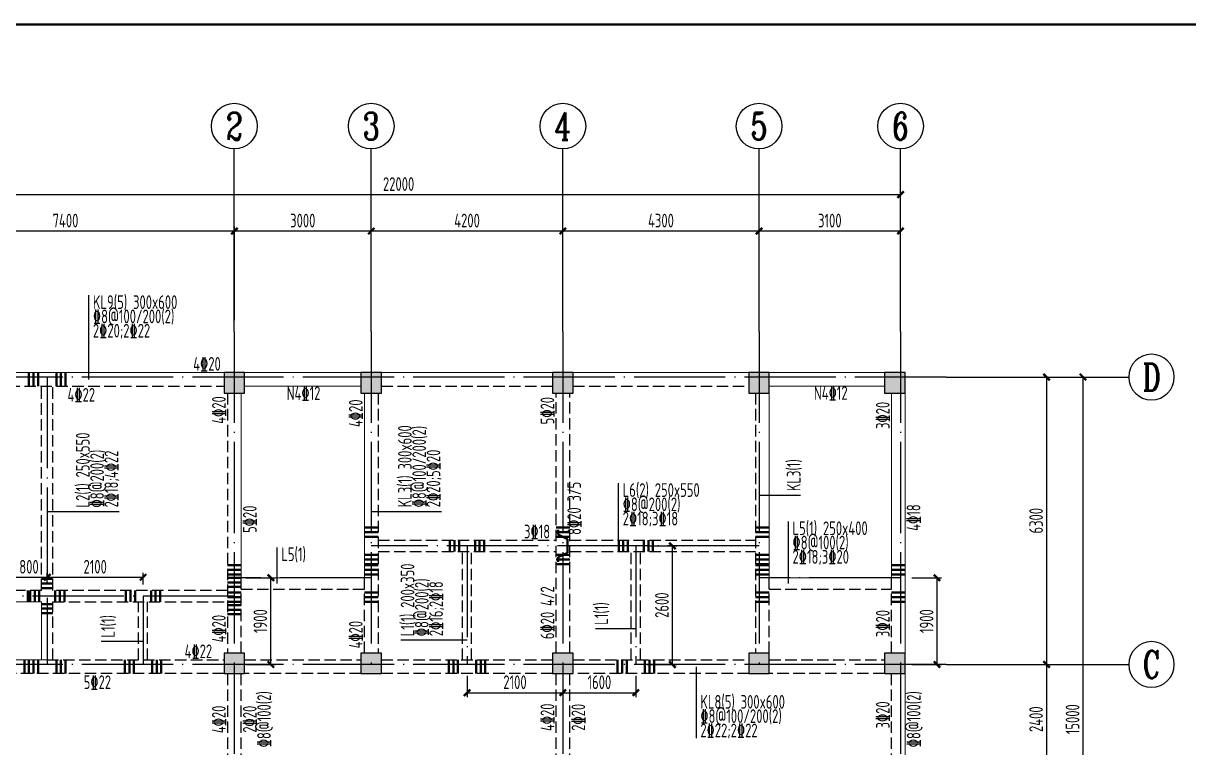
# Model space of a CAD drawing. Extents: x 9731685 to 18866768, y -962146 to 194094.
# Drawn here: x 9797674 to 9823214, y -283559 to -267681 of the extents above; entities that cross this region are included whole.
import ezdxf
from ezdxf.enums import TextEntityAlignment as Align

# ---------------------------------------------------------------- set-up
doc = ezdxf.new("R2010")
doc.units = 0
doc.header["$LTSCALE"] = 1000
for name, pattern in [('3', [500, 300, -200]), ('DASH', [0.35, 0.25, -0.1]), ('DOTE', [2.42, 2, -0.2, 0.02, -0.2])]:
    doc.linetypes.add(name, pattern=pattern)
doc.layers.get('0').update_dxf_attribs({"linetype": 'CONTINUOUS'})
doc.layers.get('Defpoints').update_dxf_attribs({"linetype": 'CONTINUOUS'})
for name, color, linetype in [('AXIS', 1, 'DOTE'), ('AXIS_DIM', 3, 'CONTINUOUS'), ('AXIS_NUM', 7, 'CONTINUOUS'), ('BORDER', 7, 'CONTINUOUS'), ('COLU', 7, 'CONTINUOUS'), ('DIM', 3, 'CONTINUOUS'), ('柱涂实', 54, 'CONTINUOUS'), ('梁虚线', 134, '3')]:
    doc.layers.add(name, color=color, linetype=linetype)
for name, color, linetype, lineweight in [('梁', 4, 'CONTINUOUS', 18), ('梁原位标注', 7, 'CONTINUOUS', 25), ('梁原位标注竖向', 7, 'CONTINUOUS', 25), ('梁集中标注', 2, 'CONTINUOUS', 25), ('梁集中标注竖向', 2, 'CONTINUOUS', 25), ('次梁吊筋', 1, 'CONTINUOUS', 40), ('次梁箍筋', 1, 'CONTINUOUS', 40)]:
    doc.layers.add(name, color=color, linetype=linetype, lineweight=lineweight)
doc.styles.add('TSSD_Axis', font='Complex.shx', dxfattribs={"width": 0.7, "bigfont": 'hztxt.shx'})
doc.styles.add('TSSD_Dimension', font='Tssdeng.shx', dxfattribs={"width": 0.7, "bigfont": 'hztxt.shx'})
doc.styles.add('TSSD_Rein', font='Tssdeng.shx', dxfattribs={"width": 0.7, "bigfont": 'hztxt.shx'})
doc.dimstyles.new('TSSD_100_100$0', dxfattribs={"dimtxt": 300, "dimasz": 100, "dimexe": 100, "dimexo": 250, "dimgap": 80, "dimtad": 1, "dimdec": 0, "dimzin": 0, "dimdsep": 46, "dimtxsty": 'TSSD_Dimension', "dimblk1": 'ARCHTICK', "dimblk2": 'ARCHTICK', "dimsah": 1, "dimcen": 0, "dimclrd": 3, "dimclre": 256, "dimclrt": 7, "dimadec": 1, "dimazin": 0, "dimtfac": 1, "dimtdec": 0, "dimtix": 1, "dimtmove": 2, "dimatfit": 3, "dimldrblk": 'ARCHTICK', "dimfxl": 1, "dimtolj": 1, "dimtzin": 0, "dimarcsym": 0})

# ---------------------------------------------------------------- blocks, each defined once
blk = doc.blocks.new('ts_axno')
at = {"color": 0, "linetype": 'ByBlock', "lineweight": -2}
blk.add_circle((0, 0), 0.5, dxfattribs=at)
at = {"color": 0, "linetype": 'ByBlock', "lineweight": -2, "style": 'TSSD_Axis', "width": 0.7}
blk.add_attdef('A', text='', height=0.6, dxfattribs=at).set_placement((0, 0), align=Align.MIDDLE_CENTER)
blk = doc.blocks.new('_ArchTick')
at = {"color": 0, "linetype": 'ByBlock', "const_width": 0.5}
blk.add_lwpolyline([(-0.71, -0.71), (0.71, 0.71)], dxfattribs=at)
blk = doc.blocks.new('*D80')
at = {"layer": 'AXIS_DIM', "lineweight": -2}
for p, q in [((9813799, -274185), (9813799, -272135)), ((9816899, -274185), (9816899, -272135))]:
    blk.add_line(p, q, dxfattribs=at)
at = {"layer": 'AXIS_DIM', "color": 3, "lineweight": -2}
blk.add_line((9816899, -272235), (9813799, -272235), dxfattribs=at)
at = {"layer": 'Defpoints', "color": 0}
for p in [(9813799, -272235), (9813799, -274435), (9816899, -274435)]:
    blk.add_point(p, dxfattribs=at)
at = {"layer": 'AXIS_DIM', "color": 3, "lineweight": -2, "xscale": 100, "yscale": 100, "zscale": 100, "rotation": 180}
blk.add_blockref('_ArchTick', (9813799, -272235), dxfattribs=at)
at = {"layer": 'AXIS_DIM', "color": 3, "lineweight": -2, "xscale": 100, "yscale": 100, "zscale": 100}
blk.add_blockref('_ArchTick', (9816899, -272235), dxfattribs=at)
at = {"layer": 'AXIS_DIM', "color": 7, "insert": (9815349, -272005), "char_height": 300, "attachment_point": 5, "style": 'TSSD_Dimension'}
blk.add_mtext('\\A1;3100', dxfattribs=at)
blk = doc.blocks.new('*D81')
at = {"layer": 'AXIS_DIM', "lineweight": -2}
for p, q in [((9809499, -274185), (9809499, -272135)), ((9813799, -274185), (9813799, -272135))]:
    blk.add_line(p, q, dxfattribs=at)
at = {"layer": 'AXIS_DIM', "color": 3, "lineweight": -2}
blk.add_line((9813799, -272235), (9809499, -272235), dxfattribs=at)
at = {"layer": 'Defpoints', "color": 0}
for p in [(9809499, -272235), (9809499, -274435), (9813799, -274435)]:
    blk.add_point(p, dxfattribs=at)
at = {"layer": 'AXIS_DIM', "color": 3, "lineweight": -2, "xscale": 100, "yscale": 100, "zscale": 100, "rotation": 180}
blk.add_blockref('_ArchTick', (9809499, -272235), dxfattribs=at)
at = {"layer": 'AXIS_DIM', "color": 3, "lineweight": -2, "xscale": 100, "yscale": 100, "zscale": 100}
blk.add_blockref('_ArchTick', (9813799, -272235), dxfattribs=at)
at = {"layer": 'AXIS_DIM', "color": 7, "insert": (9811649, -272005), "char_height": 300, "attachment_point": 5, "style": 'TSSD_Dimension'}
blk.add_mtext('\\A1;4300', dxfattribs=at)
blk = doc.blocks.new('*D82')
at = {"layer": 'AXIS_DIM', "lineweight": -2}
for p, q in [((9805299, -274185), (9805299, -272135)), ((9809499, -274185), (9809499, -272135))]:
    blk.add_line(p, q, dxfattribs=at)
at = {"layer": 'AXIS_DIM', "color": 3, "lineweight": -2}
blk.add_line((9809499, -272235), (9805299, -272235), dxfattribs=at)
at = {"layer": 'Defpoints', "color": 0}
for p in [(9805299, -272235), (9805299, -274435), (9809499, -274435)]:
    blk.add_point(p, dxfattribs=at)
at = {"layer": 'AXIS_DIM', "color": 3, "lineweight": -2, "xscale": 100, "yscale": 100, "zscale": 100, "rotation": 180}
blk.add_blockref('_ArchTick', (9805299, -272235), dxfattribs=at)
at = {"layer": 'AXIS_DIM', "color": 3, "lineweight": -2, "xscale": 100, "yscale": 100, "zscale": 100}
blk.add_blockref('_ArchTick', (9809499, -272235), dxfattribs=at)
at = {"layer": 'AXIS_DIM', "color": 7, "insert": (9807399, -272005), "char_height": 300, "attachment_point": 5, "style": 'TSSD_Dimension'}
blk.add_mtext('\\A1;4200', dxfattribs=at)
blk = doc.blocks.new('*D83')
at = {"layer": 'AXIS_DIM', "lineweight": -2}
for p, q in [((9802299, -274185), (9802299, -272135)), ((9805299, -274185), (9805299, -272135))]:
    blk.add_line(p, q, dxfattribs=at)
at = {"layer": 'AXIS_DIM', "color": 3, "lineweight": -2}
blk.add_line((9805299, -272235), (9802299, -272235), dxfattribs=at)
at = {"layer": 'Defpoints', "color": 0}
for p in [(9802299, -272235), (9802299, -274435), (9805299, -274435)]:
    blk.add_point(p, dxfattribs=at)
at = {"layer": 'AXIS_DIM', "color": 3, "lineweight": -2, "xscale": 100, "yscale": 100, "zscale": 100, "rotation": 180}
blk.add_blockref('_ArchTick', (9802299, -272235), dxfattribs=at)
at = {"layer": 'AXIS_DIM', "color": 3, "lineweight": -2, "xscale": 100, "yscale": 100, "zscale": 100}
blk.add_blockref('_ArchTick', (9805299, -272235), dxfattribs=at)
at = {"layer": 'AXIS_DIM', "color": 7, "insert": (9803799, -272005), "char_height": 300, "attachment_point": 5, "style": 'TSSD_Dimension'}
blk.add_mtext('\\A1;3000', dxfattribs=at)
blk = doc.blocks.new('*D84')
at = {"layer": 'AXIS_DIM', "lineweight": -2}
for p, q in [((9794899, -274185), (9794899, -272135)), ((9802299, -274185), (9802299, -272135))]:
    blk.add_line(p, q, dxfattribs=at)
at = {"layer": 'AXIS_DIM', "color": 3, "lineweight": -2}
blk.add_line((9802299, -272235), (9794899, -272235), dxfattribs=at)
at = {"layer": 'Defpoints', "color": 0}
for p in [(9794899, -272235), (9794899, -274435), (9802299, -274435)]:
    blk.add_point(p, dxfattribs=at)
at = {"layer": 'AXIS_DIM', "color": 3, "lineweight": -2, "xscale": 100, "yscale": 100, "zscale": 100, "rotation": 180}
blk.add_blockref('_ArchTick', (9794899, -272235), dxfattribs=at)
at = {"layer": 'AXIS_DIM', "color": 3, "lineweight": -2, "xscale": 100, "yscale": 100, "zscale": 100}
blk.add_blockref('_ArchTick', (9802299, -272235), dxfattribs=at)
at = {"layer": 'AXIS_DIM', "color": 7, "insert": (9798599, -272005), "char_height": 300, "attachment_point": 5, "style": 'TSSD_Dimension'}
blk.add_mtext('\\A1;7400', dxfattribs=at)
blk = doc.blocks.new('*D85')
at = {"layer": 'AXIS_DIM', "lineweight": -2}
for p, q in [((9794899, -274185), (9794899, -271335)), ((9816899, -274185), (9816899, -271335))]:
    blk.add_line(p, q, dxfattribs=at)
at = {"layer": 'AXIS_DIM', "color": 3, "lineweight": -2}
blk.add_line((9794899, -271435), (9816899, -271435), dxfattribs=at)
at = {"layer": 'Defpoints', "color": 0}
for p in [(9816899, -271435), (9794899, -274435), (9816899, -274435)]:
    blk.add_point(p, dxfattribs=at)
at = {"layer": 'AXIS_DIM', "color": 3, "lineweight": -2, "xscale": 100, "yscale": 100, "zscale": 100, "rotation": 180}
blk.add_blockref('_ArchTick', (9794899, -271435), dxfattribs=at)
at = {"layer": 'AXIS_DIM', "color": 3, "lineweight": -2, "xscale": 100, "yscale": 100, "zscale": 100}
blk.add_blockref('_ArchTick', (9816899, -271435), dxfattribs=at)
at = {"layer": 'AXIS_DIM', "color": 7, "insert": (9805899, -271205), "char_height": 300, "attachment_point": 5, "style": 'TSSD_Dimension'}
blk.add_mtext('\\A1;22000', dxfattribs=at)
blk = doc.blocks.new('*D94')
at = {"layer": 'AXIS_DIM', "lineweight": -2}
for p, q in [((9818149, -275435), (9820199, -275435)), ((9818149, -281735), (9820199, -281735))]:
    blk.add_line(p, q, dxfattribs=at)
at = {"layer": 'AXIS_DIM', "color": 3, "lineweight": -2}
blk.add_line((9820099, -275435), (9820099, -281735), dxfattribs=at)
at = {"layer": 'Defpoints', "color": 0}
for p in [(9817899, -275435), (9817899, -281735), (9820099, -281735)]:
    blk.add_point(p, dxfattribs=at)
at = {"layer": 'AXIS_DIM', "color": 3, "lineweight": -2, "xscale": 100, "yscale": 100, "zscale": 100}
for p, rotation in [((9820099, -275435), 90), ((9820099, -281735), 270)]:
    blk.add_blockref('_ArchTick', p, dxfattribs=dict(at, rotation=rotation))
at = {"layer": 'AXIS_DIM', "color": 7, "insert": (9819869, -278585), "char_height": 300, "attachment_point": 5, "rotation": 90, "style": 'TSSD_Dimension'}
blk.add_mtext('\\A1;6300', dxfattribs=at)
blk = doc.blocks.new('*D95')
at = {"layer": 'AXIS_DIM', "lineweight": -2}
for p, q in [((9818149, -281735), (9820199, -281735)), ((9818149, -284135), (9820199, -284135))]:
    blk.add_line(p, q, dxfattribs=at)
at = {"layer": 'AXIS_DIM', "color": 3, "lineweight": -2}
blk.add_line((9820099, -281735), (9820099, -284135), dxfattribs=at)
at = {"layer": 'Defpoints', "color": 0}
for p in [(9817899, -281735), (9817899, -284135), (9820099, -284135)]:
    blk.add_point(p, dxfattribs=at)
at = {"layer": 'AXIS_DIM', "color": 3, "lineweight": -2, "xscale": 100, "yscale": 100, "zscale": 100}
for p, rotation in [((9820099, -281735), 90), ((9820099, -284135), 270)]:
    blk.add_blockref('_ArchTick', p, dxfattribs=dict(at, rotation=rotation))
at = {"layer": 'AXIS_DIM', "color": 7, "insert": (9819869, -282935), "char_height": 300, "attachment_point": 5, "rotation": 90, "style": 'TSSD_Dimension'}
blk.add_mtext('\\A1;2400', dxfattribs=at)
blk = doc.blocks.new('*D97')
at = {"layer": 'AXIS_DIM', "lineweight": -2}
for p, q in [((9818149, -275435), (9820999, -275435)), ((9818149, -290435), (9820999, -290435))]:
    blk.add_line(p, q, dxfattribs=at)
at = {"layer": 'AXIS_DIM', "color": 3, "lineweight": -2}
blk.add_line((9820899, -290435), (9820899, -275435), dxfattribs=at)
at = {"layer": 'Defpoints', "color": 0}
for p in [(9817899, -275435), (9820899, -275435), (9817899, -290435)]:
    blk.add_point(p, dxfattribs=at)
at = {"layer": 'AXIS_DIM', "color": 3, "lineweight": -2, "xscale": 100, "yscale": 100, "zscale": 100}
for p, rotation in [((9820899, -275435), 90), ((9820899, -290435), 270)]:
    blk.add_blockref('_ArchTick', p, dxfattribs=dict(at, rotation=rotation))
at = {"layer": 'AXIS_DIM', "color": 7, "insert": (9820669, -282935), "char_height": 300, "attachment_point": 5, "rotation": 90, "style": 'TSSD_Dimension'}
blk.add_mtext('\\A1;15000', dxfattribs=at)
blk = doc.blocks.new('*D159')
at = {"layer": 'Defpoints', "color": 0}
for p in [(9816899, -279835), (9817699, -279835), (9816899, -281735)]:
    blk.add_point(p, dxfattribs=at)
at = {"layer": 'DIM', "lineweight": -2}
for p, q in [((9817149, -279835), (9817799, -279835)), ((9817149, -281735), (9817799, -281735))]:
    blk.add_line(p, q, dxfattribs=at)
at = {"layer": 'DIM', "color": 3, "lineweight": -2}
blk.add_line((9817699, -281735), (9817699, -279835), dxfattribs=at)
at = {"layer": 'DIM', "color": 3, "lineweight": -2, "xscale": 100, "yscale": 100, "zscale": 100}
for p, rotation in [((9817699, -279835), 90), ((9817699, -281735), 270)]:
    blk.add_blockref('_ArchTick', p, dxfattribs=dict(at, rotation=rotation))
at = {"layer": 'DIM', "color": 7, "insert": (9817469, -280785), "char_height": 300, "attachment_point": 5, "rotation": 90, "style": 'TSSD_Dimension'}
blk.add_mtext('\\A1;1900', dxfattribs=at)
blk = doc.blocks.new('*D160')
at = {"layer": 'Defpoints', "color": 0}
for p in [(9811099, -279135), (9811899, -279135), (9811099, -281735)]:
    blk.add_point(p, dxfattribs=at)
at = {"layer": 'DIM', "lineweight": -2}
for p, q in [((9811349, -279135), (9811999, -279135)), ((9811349, -281735), (9811999, -281735))]:
    blk.add_line(p, q, dxfattribs=at)
at = {"layer": 'DIM', "color": 3, "lineweight": -2}
blk.add_line((9811899, -281735), (9811899, -279135), dxfattribs=at)
at = {"layer": 'DIM', "color": 3, "lineweight": -2, "xscale": 100, "yscale": 100, "zscale": 100}
for p, rotation in [((9811899, -279135), 90), ((9811899, -281735), 270)]:
    blk.add_blockref('_ArchTick', p, dxfattribs=dict(at, rotation=rotation))
at = {"layer": 'DIM', "color": 7, "insert": (9811669, -280435), "char_height": 300, "attachment_point": 5, "rotation": 90, "style": 'TSSD_Dimension'}
blk.add_mtext('\\A1;2600', dxfattribs=at)
blk = doc.blocks.new('*D161')
at = {"layer": 'Defpoints', "color": 0}
for p in [(9802299, -279835), (9803099, -279835), (9802299, -281735)]:
    blk.add_point(p, dxfattribs=at)
at = {"layer": 'DIM', "lineweight": -2}
for p, q in [((9802549, -279835), (9803199, -279835)), ((9802549, -281735), (9803199, -281735))]:
    blk.add_line(p, q, dxfattribs=at)
at = {"layer": 'DIM', "color": 3, "lineweight": -2}
blk.add_line((9803099, -281735), (9803099, -279835), dxfattribs=at)
at = {"layer": 'DIM', "color": 3, "lineweight": -2, "xscale": 100, "yscale": 100, "zscale": 100}
for p, rotation in [((9803099, -279835), 90), ((9803099, -281735), 270)]:
    blk.add_blockref('_ArchTick', p, dxfattribs=dict(at, rotation=rotation))
at = {"layer": 'DIM', "color": 7, "insert": (9802869, -280785), "char_height": 300, "attachment_point": 5, "rotation": 90, "style": 'TSSD_Dimension'}
blk.add_mtext('\\A1;1900', dxfattribs=at)
blk = doc.blocks.new('*D162')
at = {"layer": 'Defpoints', "color": 0}
for p in [(9798199, -279823), (9797399, -280235), (9798199, -280235)]:
    blk.add_point(p, dxfattribs=at)
at = {"layer": 'DIM', "lineweight": -2}
for p, q in [((9797399, -279985), (9797399, -279723)), ((9798199, -279985), (9798199, -279723))]:
    blk.add_line(p, q, dxfattribs=at)
at = {"layer": 'DIM', "color": 3, "lineweight": -2}
blk.add_line((9797399, -279823), (9798199, -279823), dxfattribs=at)
at = {"layer": 'DIM', "color": 3, "lineweight": -2, "xscale": 100, "yscale": 100, "zscale": 100, "rotation": 180}
blk.add_blockref('_ArchTick', (9797399, -279823), dxfattribs=at)
at = {"layer": 'DIM', "color": 3, "lineweight": -2, "xscale": 100, "yscale": 100, "zscale": 100}
blk.add_blockref('_ArchTick', (9798199, -279823), dxfattribs=at)
at = {"layer": 'DIM', "color": 7, "insert": (9797799, -279593), "char_height": 300, "attachment_point": 5, "style": 'TSSD_Dimension'}
blk.add_mtext('\\A1;800', dxfattribs=at)
blk = doc.blocks.new('*D163')
at = {"layer": 'Defpoints', "color": 0}
for p in [(9800299, -279823), (9798199, -280235), (9800299, -280235)]:
    blk.add_point(p, dxfattribs=at)
at = {"layer": 'DIM', "lineweight": -2}
for p, q in [((9798199, -279985), (9798199, -279723)), ((9800299, -279985), (9800299, -279723))]:
    blk.add_line(p, q, dxfattribs=at)
at = {"layer": 'DIM', "color": 3, "lineweight": -2}
blk.add_line((9798199, -279823), (9800299, -279823), dxfattribs=at)
at = {"layer": 'DIM', "color": 3, "lineweight": -2, "xscale": 100, "yscale": 100, "zscale": 100, "rotation": 180}
blk.add_blockref('_ArchTick', (9798199, -279823), dxfattribs=at)
at = {"layer": 'DIM', "color": 3, "lineweight": -2, "xscale": 100, "yscale": 100, "zscale": 100}
blk.add_blockref('_ArchTick', (9800299, -279823), dxfattribs=at)
at = {"layer": 'DIM', "color": 7, "insert": (9799249, -279593), "char_height": 300, "attachment_point": 5, "style": 'TSSD_Dimension'}
blk.add_mtext('\\A1;2100', dxfattribs=at)
blk = doc.blocks.new('*D171')
at = {"layer": 'Defpoints', "color": 0}
for p in [(9807399, -281735), (9809499, -281735), (9809499, -282354)]:
    blk.add_point(p, dxfattribs=at)
at = {"layer": 'DIM', "lineweight": -2}
for p, q in [((9807399, -281985), (9807399, -282454)), ((9809499, -281985), (9809499, -282454))]:
    blk.add_line(p, q, dxfattribs=at)
at = {"layer": 'DIM', "color": 3, "lineweight": -2}
blk.add_line((9807399, -282354), (9809499, -282354), dxfattribs=at)
at = {"layer": 'DIM', "color": 3, "lineweight": -2, "xscale": 100, "yscale": 100, "zscale": 100, "rotation": 180}
blk.add_blockref('_ArchTick', (9807399, -282354), dxfattribs=at)
at = {"layer": 'DIM', "color": 3, "lineweight": -2, "xscale": 100, "yscale": 100, "zscale": 100}
blk.add_blockref('_ArchTick', (9809499, -282354), dxfattribs=at)
at = {"layer": 'DIM', "color": 7, "insert": (9808449, -282124), "char_height": 300, "attachment_point": 5, "style": 'TSSD_Dimension'}
blk.add_mtext('\\A1;2100', dxfattribs=at)
blk = doc.blocks.new('*D172')
at = {"layer": 'Defpoints', "color": 0}
for p in [(9809499, -281735), (9811099, -281735), (9811099, -282354)]:
    blk.add_point(p, dxfattribs=at)
at = {"layer": 'DIM', "lineweight": -2}
for p, q in [((9809499, -281985), (9809499, -282454)), ((9811099, -281985), (9811099, -282454))]:
    blk.add_line(p, q, dxfattribs=at)
at = {"layer": 'DIM', "color": 3, "lineweight": -2}
blk.add_line((9809499, -282354), (9811099, -282354), dxfattribs=at)
at = {"layer": 'DIM', "color": 3, "lineweight": -2, "xscale": 100, "yscale": 100, "zscale": 100, "rotation": 180}
blk.add_blockref('_ArchTick', (9809499, -282354), dxfattribs=at)
at = {"layer": 'DIM', "color": 3, "lineweight": -2, "xscale": 100, "yscale": 100, "zscale": 100}
blk.add_blockref('_ArchTick', (9811099, -282354), dxfattribs=at)
at = {"layer": 'DIM', "color": 7, "insert": (9810299, -282124), "char_height": 300, "attachment_point": 5, "style": 'TSSD_Dimension'}
blk.add_mtext('\\A1;1600', dxfattribs=at)

msp = doc.modelspace()

# ---------------------------------------------------------------- hatches: boundary and pattern name
at = {"layer": '柱涂实'}
for points in [[(9802523.5, -275785.1), (9802523.5, -275335.1), (9802073.5, -275335.1), (9802073.5, -275785.1)], [(9805523.5, -275785.1), (9805523.5, -275335.1), (9805073.5, -275335.1), (9805073.5, -275785.1)], [(9809723.5, -275785.1), (9809723.5, -275335.1), (9809273.5, -275335.1), (9809273.5, -275785.1)], [(9814023.5, -275785.1), (9814023.5, -275335.1), (9813573.5, -275335.1), (9813573.5, -275785.1)], [(9816998.5, -275785.1), (9816998.5, -275335.1), (9816548.5, -275335.1), (9816548.5, -275785.1)], [(9802523.5, -281935.1), (9802523.5, -281485.1), (9802073.5, -281485.1), (9802073.5, -281935.1)], [(9805523.5, -281935.1), (9805523.5, -281485.1), (9805073.5, -281485.1), (9805073.5, -281935.1)], [(9809723.5, -281935.1), (9809723.5, -281485.1), (9809273.5, -281485.1), (9809273.5, -281935.1)], [(9814023.5, -281935.1), (9814023.5, -281485.1), (9813573.5, -281485.1), (9813573.5, -281935.1)], [(9816998.5, -281935.1), (9816998.5, -281485.1), (9816548.5, -281485.1), (9816548.5, -281935.1)]]:
    msp.add_hatch(color=256, dxfattribs=at).paths.add_polyline_path(points)

# ---------------------------------------------------------------- linework, layer by layer
at = {"layer": 'AXIS'}
for p, q in [((9802298.5, -274435.1, 0), (9802298.5, -291435.1, 0)), ((9805298.5, -274435.1, 0), (9805298.5, -281735.1, 0)), ((9809498.5, -274435.1, 0), (9809498.5, -291435.1, 0)), ((9813798.5, -274435.1, 0), (9813798.5, -281735.1, 0)), ((9816898.5, -274435.1, 0), (9816898.5, -291435.1, 0)), ((9817898.5, -275435.1, 0), (9793898.5, -275435.1, 0)), ((9798198.5, -275435.1, 0), (9798198.5, -281735.1, 0)), ((9813798.5, -279135.1, 0), (9805298.5, -279135.1, 0)), ((9807398.5, -279135.1, 0), (9807398.5, -281735.1, 0)), ((9811098.5, -279135.1, 0), (9811098.5, -281735.1, 0)), ((9805298.5, -279835.1, 0), (9802298.5, -279835.1, 0)), ((9816898.5, -279835.1, 0), (9813798.5, -279835.1, 0)), ((9802298.5, -280235.1, 0), (9794898.5, -280235.1, 0)), ((9800298.5, -280235.1, 0), (9800298.5, -281735.1, 0)), ((9817898.5, -281735.1, 0), (9793898.5, -281735.1, 0))]:
    msp.add_line(p, q, dxfattribs=at)
at = {"layer": 'AXIS_NUM'}
for p, q in [((9802298.5, -274435.1, 0), (9802298.5, -270435.1, 0)), ((9805298.5, -274435.1, 0), (9805298.5, -270435.1, 0)), ((9809498.5, -274435.1, 0), (9809498.5, -270435.1, 0)), ((9813798.5, -274435.1, 0), (9813798.5, -270435.1, 0)), ((9816898.5, -274435.1, 0), (9816898.5, -270435.1, 0)), ((9817898.5, -275435.1, 0), (9821898.5, -275435.1, 0)), ((9817898.5, -281735.1, 0), (9821898.5, -281735.1, 0))]:
    msp.add_line(p, q, dxfattribs=at)
at = {"layer": 'BORDER', "const_width": 50}
msp.add_lwpolyline([(9779556.8, -307706.3), (9779556.8, -267706.3), (9835456.8, -267706.3), (9835456.8, -307706.3)], close=True, dxfattribs=at)
at = {"layer": 'COLU', "ltscale": 1}
for points in [[(9802523.5, -275785.1), (9802523.5, -275335.1), (9802073.5, -275335.1), (9802073.5, -275785.1)], [(9805523.5, -275785.1), (9805523.5, -275335.1), (9805073.5, -275335.1), (9805073.5, -275785.1)], [(9809723.5, -275785.1), (9809723.5, -275335.1), (9809273.5, -275335.1), (9809273.5, -275785.1)], [(9814023.5, -275785.1), (9814023.5, -275335.1), (9813573.5, -275335.1), (9813573.5, -275785.1)], [(9816998.5, -275785.1), (9816998.5, -275335.1), (9816548.5, -275335.1), (9816548.5, -275785.1)], [(9802523.5, -281935.1), (9802523.5, -281485.1), (9802073.5, -281485.1), (9802073.5, -281935.1)], [(9805523.5, -281935.1), (9805523.5, -281485.1), (9805073.5, -281485.1), (9805073.5, -281935.1)], [(9809723.5, -281935.1), (9809723.5, -281485.1), (9809273.5, -281485.1), (9809273.5, -281935.1)], [(9814023.5, -281935.1), (9814023.5, -281485.1), (9813573.5, -281485.1), (9813573.5, -281935.1)], [(9816998.5, -281935.1), (9816998.5, -281485.1), (9816548.5, -281485.1), (9816548.5, -281935.1)]]:
    msp.add_lwpolyline(points, close=True, dxfattribs=at)
at = {"layer": '柱涂实', "linetype": 'Continuous'}
for points in [[(9802523.5, -275785.1), (9802523.5, -275335.1), (9802073.5, -275335.1), (9802073.5, -275785.1)], [(9805523.5, -275785.1), (9805523.5, -275335.1), (9805073.5, -275335.1), (9805073.5, -275785.1)], [(9809723.5, -275785.1), (9809723.5, -275335.1), (9809273.5, -275335.1), (9809273.5, -275785.1)], [(9814023.5, -275785.1), (9814023.5, -275335.1), (9813573.5, -275335.1), (9813573.5, -275785.1)], [(9816998.5, -275785.1), (9816998.5, -275335.1), (9816548.5, -275335.1), (9816548.5, -275785.1)], [(9802523.5, -281935.1), (9802523.5, -281485.1), (9802073.5, -281485.1), (9802073.5, -281935.1)], [(9805523.5, -281935.1), (9805523.5, -281485.1), (9805073.5, -281485.1), (9805073.5, -281935.1)], [(9809723.5, -281935.1), (9809723.5, -281485.1), (9809273.5, -281485.1), (9809273.5, -281935.1)], [(9814023.5, -281935.1), (9814023.5, -281485.1), (9813573.5, -281485.1), (9813573.5, -281935.1)], [(9816998.5, -281935.1), (9816998.5, -281485.1), (9816548.5, -281485.1), (9816548.5, -281935.1)]]:
    msp.add_lwpolyline(points, close=True, dxfattribs=at)
at = {"layer": '梁', "ltscale": 1}
for p, q in [((9795248.5, -275335.1), (9802073.5, -275335.1)), ((9802523.5, -275335.1), (9805073.5, -275335.1)), ((9805523.5, -275335.1), (9809273.5, -275335.1)), ((9809723.5, -275335.1), (9813573.5, -275335.1)), ((9814023.5, -275335.1), (9816548.5, -275335.1)), ((9802448.5, -279835.1), (9802448.5, -275785.1)), ((9802523.5, -275635.1), (9805073.5, -275635.1)), ((9805148.5, -279835.1), (9805148.5, -275785.1)), ((9814023.5, -275635.1), (9816548.5, -275635.1)), ((9814023.5, -279835.1), (9814023.5, -275785.1)), ((9816698.5, -279835.1), (9816698.5, -275785.1)), ((9816998.5, -275785.1, 0), (9816998.5, -281485.1, 0)), ((9802448.5, -279835.1), (9805148.5, -279835.1)), ((9814023.5, -279835.1), (9816698.5, -279835.1)), ((9797398.5, -280360.1), (9798073.5, -280360.1)), ((9798073.5, -281635.1), (9798073.5, -280360.1)), ((9797398.5, -281635.1), (9798198.5, -281635.1)), ((9816998.5, -281935.1, 0), (9816998.5, -283935.1, 0))]:
    msp.add_line(p, q, dxfattribs=at)
at = {"layer": '梁虚线', "linetype": 'DASH', "ltscale": 1}
for p, q in [((9795248.5, -275635.1), (9802073.5, -275635.1)), ((9798073.5, -280110.1), (9798073.5, -275635.1)), ((9798323.5, -280110.1), (9798323.5, -275635.1)), ((9802148.5, -275785.1, 0), (9802148.5, -281485.1, 0)), ((9805448.5, -275785.1, 0), (9805448.5, -281485.1, 0)), ((9805523.5, -275635.1), (9809273.5, -275635.1)), ((9809348.5, -281485.1), (9809348.5, -275785.1)), ((9809648.5, -281485.1), (9809648.5, -275785.1)), ((9809723.5, -275635.1), (9813573.5, -275635.1)), ((9813723.5, -275785.1, 0), (9813723.5, -281485.1, 0)), ((9805448.5, -279010.1), (9809348.5, -279010.1)), ((9809648.5, -279010.1), (9813723.5, -279010.1)), ((9805448.5, -279260.1), (9809348.5, -279260.1)), ((9807298.5, -281635.1), (9807298.5, -279260.1)), ((9807498.5, -281635.1), (9807498.5, -279260.1)), ((9809648.5, -279260.1), (9813723.5, -279260.1)), ((9810998.5, -281635.1), (9810998.5, -279260.1)), ((9811198.5, -281635.1), (9811198.5, -279260.1)), ((9802448.5, -281485.1), (9802448.5, -279835.1)), ((9805148.5, -281485.1), (9805148.5, -279835.1)), ((9814023.5, -281485.1), (9814023.5, -279835.1)), ((9816698.5, -281485.1), (9816698.5, -279835.1)), ((9798073.5, -280110.1, 0), (9795098.5, -280110.1, 0)), ((9802148.5, -280110.1, 0), (9798323.5, -280110.1, 0)), ((9802448.5, -280085.1), (9805148.5, -280085.1)), ((9814023.5, -280085.1), (9816698.5, -280085.1)), ((9798323.5, -280360.1), (9802148.5, -280360.1)), ((9798323.5, -281635.1), (9798323.5, -280360.1)), ((9800198.5, -281635.1), (9800198.5, -280360.1)), ((9800398.5, -281635.1), (9800398.5, -280360.1)), ((9798198.5, -281635.1), (9802073.5, -281635.1)), ((9802523.5, -281635.1), (9805073.5, -281635.1)), ((9805523.5, -281635.1), (9809273.5, -281635.1)), ((9809723.5, -281635.1), (9813573.5, -281635.1)), ((9814023.5, -281635.1), (9816548.5, -281635.1)), ((9802073.5, -281935.1, 0), (9795248.5, -281935.1, 0)), ((9802148.5, -281935.1, 0), (9802148.5, -283935.1, 0)), ((9802448.5, -283935.1), (9802448.5, -281935.1)), ((9805073.5, -281935.1, 0), (9802523.5, -281935.1, 0)), ((9809273.5, -281935.1, 0), (9805523.5, -281935.1, 0)), ((9809348.5, -283935.1), (9809348.5, -281935.1)), ((9809648.5, -283935.1), (9809648.5, -281935.1)), ((9813573.5, -281935.1, 0), (9809723.5, -281935.1, 0)), ((9816548.5, -281935.1, 0), (9814023.5, -281935.1, 0)), ((9816698.5, -283935.1), (9816698.5, -281935.1))]:
    msp.add_line(p, q, dxfattribs=at)
at = {"layer": '梁集中标注', "linetype": 'Continuous', "ltscale": 1}
for p, q in [((9799110.1, -275485.1, 0), (9799110.1, -273643, 0)), ((9812422.1, -281785.1, 0), (9812422.1, -283353.1, 0))]:
    msp.add_line(p, q, dxfattribs=at)
at = {"layer": '梁集中标注', "color": 21, "linetype": 'Continuous', "ltscale": 1}
for p, q in [((9810720.7, -279135.1, 0), (9810720.7, -277761.5, 0)), ((9814442.4, -279960.1, 0), (9814442.4, -278599.6, 0)), ((9803239.2, -279960.1, 0), (9803239.2, -279169.9, 0))]:
    msp.add_line(p, q, dxfattribs=at)
at = {"layer": '梁集中标注竖向', "linetype": 'Continuous', "ltscale": 1}
for p, q in [((9813798.5, -278024.7, 0), (9814707.8, -278024.7, 0)), ((9805298.5, -278379.4, 0), (9806835.4, -278379.4, 0))]:
    msp.add_line(p, q, dxfattribs=at)
at = {"layer": '梁集中标注竖向', "color": 21, "linetype": 'Continuous', "ltscale": 1}
for p, q in [((9798198.5, -278383, 0), (9799776.7, -278383, 0)), ((9811098.5, -280955.1), (9810217.3, -280955.1)), ((9800298.5, -281234.7, 0), (9799379.9, -281234.7, 0)), ((9807398.5, -281204.6, 0), (9805944.8, -281204.6, 0))]:
    msp.add_line(p, q, dxfattribs=at)
at = {"layer": '次梁吊筋', "linetype": 'Continuous', "ltscale": 1}
for p, q in [((9809398.5, -278885.1), (9809398.5, -278785.1)), ((9809598.5, -278985.1), (9809398.5, -278885.1)), ((9809598.5, -279285.1), (9809598.5, -278985.1)), ((9809398.5, -279385.1), (9809598.5, -279285.1)), ((9809398.5, -279485.1), (9809398.5, -279385.1))]:
    msp.add_line(p, q, dxfattribs=at)
at = {"layer": '次梁箍筋', "linetype": 'Continuous', "ltscale": 1}
for p, q in [((9797798.5, -275335.1), (9797798.5, -275635.1)), ((9797898.5, -275335.1), (9797898.5, -275635.1)), ((9797998.5, -275335.1), (9797998.5, -275635.1)), ((9798398.5, -275335.1), (9798398.5, -275635.1)), ((9798498.5, -275335.1), (9798498.5, -275635.1)), ((9798598.5, -275335.1), (9798598.5, -275635.1)), ((9805148.5, -278735.1), (9805448.5, -278735.1)), ((9805148.5, -278835.1), (9805448.5, -278835.1)), ((9809348.5, -278735.1), (9809648.5, -278735.1)), ((9809348.5, -278835.1), (9809648.5, -278835.1)), ((9813723.5, -278735.1), (9814023.5, -278735.1)), ((9813723.5, -278835.1), (9814023.5, -278835.1)), ((9805148.5, -278935.1), (9805448.5, -278935.1)), ((9807023.5, -279010.1), (9807023.5, -279260.1)), ((9807123.5, -279010.1), (9807123.5, -279260.1)), ((9807223.5, -279010.1), (9807223.5, -279260.1)), ((9807573.5, -279010.1), (9807573.5, -279260.1)), ((9807673.5, -279010.1), (9807673.5, -279260.1)), ((9807773.5, -279010.1), (9807773.5, -279260.1)), ((9809348.5, -278935.1), (9809648.5, -278935.1)), ((9810723.5, -279010.1), (9810723.5, -279260.1)), ((9810823.5, -279010.1), (9810823.5, -279260.1)), ((9810923.5, -279010.1), (9810923.5, -279260.1)), ((9811273.5, -279010.1), (9811273.5, -279260.1)), ((9811373.5, -279010.1), (9811373.5, -279260.1)), ((9811473.5, -279010.1), (9811473.5, -279260.1)), ((9813723.5, -278935.1), (9814023.5, -278935.1)), ((9805148.5, -279335.1), (9805448.5, -279335.1)), ((9809348.5, -279335.1), (9809648.5, -279335.1)), ((9813723.5, -279335.1), (9814023.5, -279335.1)), ((9802148.5, -279560.1), (9802448.5, -279560.1)), ((9805148.5, -279435.1), (9805448.5, -279435.1)), ((9805148.5, -279535.1), (9805448.5, -279535.1)), ((9805148.5, -279560.1), (9805448.5, -279560.1)), ((9809348.5, -279435.1), (9809648.5, -279435.1)), ((9809348.5, -279535.1), (9809648.5, -279535.1)), ((9813723.5, -279435.1), (9814023.5, -279435.1)), ((9813723.5, -279535.1), (9814023.5, -279535.1)), ((9813723.5, -279560.1), (9814023.5, -279560.1)), ((9816698.5, -279560.1), (9816998.5, -279560.1)), ((9798073.5, -279860.1), (9798323.5, -279860.1)), ((9802148.5, -279660.1), (9802448.5, -279660.1)), ((9802148.5, -279760.1), (9802448.5, -279760.1)), ((9802148.5, -279835.1), (9802448.5, -279835.1)), ((9805148.5, -279660.1), (9805448.5, -279660.1)), ((9805148.5, -279760.1), (9805448.5, -279760.1)), ((9813723.5, -279660.1), (9814023.5, -279660.1)), ((9813723.5, -279760.1), (9814023.5, -279760.1)), ((9816698.5, -279660.1), (9816998.5, -279660.1)), ((9816698.5, -279760.1), (9816998.5, -279760.1)), ((9797773.5, -280110.1), (9797773.5, -280360.1)), ((9797823.5, -280110.1), (9797823.5, -280360.1)), ((9797923.5, -280110.1), (9797923.5, -280360.1)), ((9798023.5, -280110.1), (9798023.5, -280360.1)), ((9798073.5, -279960.1), (9798323.5, -279960.1)), ((9798073.5, -280060.1), (9798323.5, -280060.1)), ((9798373.5, -280110.1), (9798373.5, -280360.1)), ((9798473.5, -280110.1), (9798473.5, -280360.1)), ((9798573.5, -280110.1), (9798573.5, -280360.1)), ((9799923.5, -280110.1), (9799923.5, -280360.1)), ((9800023.5, -280110.1), (9800023.5, -280360.1)), ((9800123.5, -280110.1), (9800123.5, -280360.1)), ((9800473.5, -280110.1), (9800473.5, -280360.1)), ((9800573.5, -280110.1), (9800573.5, -280360.1)), ((9800673.5, -280110.1), (9800673.5, -280360.1)), ((9802148.5, -279935.1), (9802448.5, -279935.1)), ((9802148.5, -280035.1), (9802448.5, -280035.1)), ((9802148.5, -280160.1), (9802448.5, -280160.1)), ((9805148.5, -280160.1), (9805448.5, -280160.1)), ((9813723.5, -280160.1), (9814023.5, -280160.1)), ((9816698.5, -280160.1), (9816998.5, -280160.1)), ((9798073.5, -280410.1), (9798323.5, -280410.1)), ((9802148.5, -280260.1), (9802448.5, -280260.1)), ((9802148.5, -280360.1), (9802448.5, -280360.1)), ((9805148.5, -280260.1), (9805448.5, -280260.1)), ((9805148.5, -280360.1), (9805448.5, -280360.1)), ((9813723.5, -280260.1), (9814023.5, -280260.1)), ((9813723.5, -280360.1), (9814023.5, -280360.1)), ((9816698.5, -280260.1), (9816998.5, -280260.1)), ((9816698.5, -280360.1), (9816998.5, -280360.1)), ((9798073.5, -280510.1), (9798323.5, -280510.1)), ((9798073.5, -280610.1), (9798323.5, -280610.1)), ((9802148.5, -280435.1), (9802448.5, -280435.1)), ((9802148.5, -280535.1), (9802448.5, -280535.1)), ((9802148.5, -280635.1), (9802448.5, -280635.1)), ((9797698.5, -281635.1), (9797698.5, -281935.1)), ((9797798.5, -281635.1), (9797798.5, -281935.1)), ((9797798.5, -281635.1), (9797798.5, -281935.1)), ((9797898.5, -281635.1), (9797898.5, -281935.1)), ((9797998.5, -281635.1), (9797998.5, -281935.1)), ((9798398.5, -281635.1), (9798398.5, -281935.1)), ((9798498.5, -281635.1), (9798498.5, -281935.1)), ((9798598.5, -281635.1), (9798598.5, -281935.1)), ((9799898.5, -281635.1), (9799898.5, -281935.1)), ((9799998.5, -281635.1), (9799998.5, -281935.1)), ((9800098.5, -281635.1), (9800098.5, -281935.1)), ((9800498.5, -281635.1), (9800498.5, -281935.1)), ((9800598.5, -281635.1), (9800598.5, -281935.1)), ((9800698.5, -281635.1), (9800698.5, -281935.1)), ((9806998.5, -281635.1), (9806998.5, -281935.1)), ((9807098.5, -281635.1), (9807098.5, -281935.1)), ((9807198.5, -281635.1), (9807198.5, -281935.1)), ((9807598.5, -281635.1), (9807598.5, -281935.1)), ((9807698.5, -281635.1), (9807698.5, -281935.1)), ((9807798.5, -281635.1), (9807798.5, -281935.1)), ((9810698.5, -281635.1), (9810698.5, -281935.1)), ((9810798.5, -281635.1), (9810798.5, -281935.1)), ((9810898.5, -281635.1), (9810898.5, -281935.1)), ((9811298.5, -281635.1), (9811298.5, -281935.1)), ((9811398.5, -281635.1), (9811398.5, -281935.1)), ((9811498.5, -281635.1), (9811498.5, -281935.1))]:
    msp.add_line(p, q, dxfattribs=at)

# ---------------------------------------------------------------- block references
at = {"layer": 'AXIS_NUM'}
ref = msp.add_blockref('ts_axno', (9802298.5, -269935.1, 0), dxfattribs=dict(at, xscale=1000, yscale=1000, zscale=1000))
ref.add_attrib('2', '2', dxfattribs={"height": 600, "style": 'TSSD_Axis', "width": 0.7}).set_placement((9802298.5, -269935.1, 0), align=Align.MIDDLE_CENTER)
ref = msp.add_blockref('ts_axno', (9805298.5, -269935.1, 0), dxfattribs=dict(at, xscale=1000, yscale=1000, zscale=1000))
ref.add_attrib('3', '3', dxfattribs={"height": 600, "style": 'TSSD_Axis', "width": 0.7}).set_placement((9805298.5, -269935.1, 0), align=Align.MIDDLE_CENTER)
ref = msp.add_blockref('ts_axno', (9809498.5, -269935.1, 0), dxfattribs=dict(at, xscale=1000, yscale=1000, zscale=1000))
ref.add_attrib('4', '4', dxfattribs={"height": 600, "style": 'TSSD_Axis', "width": 0.7}).set_placement((9809498.5, -269935.1, 0), align=Align.MIDDLE_CENTER)
ref = msp.add_blockref('ts_axno', (9813798.5, -269935.1, 0), dxfattribs=dict(at, xscale=1000, yscale=1000, zscale=1000))
ref.add_attrib('5', '5', dxfattribs={"height": 600, "style": 'TSSD_Axis', "width": 0.7}).set_placement((9813798.5, -269935.1, 0), align=Align.MIDDLE_CENTER)
ref = msp.add_blockref('ts_axno', (9816898.5, -269935.1, 0), dxfattribs=dict(at, xscale=1000, yscale=1000, zscale=1000))
ref.add_attrib('6', '6', dxfattribs={"height": 600, "style": 'TSSD_Axis', "width": 0.7}).set_placement((9816898.5, -269935.1, 0), align=Align.MIDDLE_CENTER)
ref = msp.add_blockref('ts_axno', (9822398.5, -275435.1, 0), dxfattribs=dict(at, xscale=-1000, yscale=1000, zscale=1000))
ref.add_attrib('D', 'D', dxfattribs={"height": 600, "style": 'TSSD_Axis', "width": 0.7}).set_placement((9822398.5, -275435.1, 0), align=Align.MIDDLE_CENTER)
ref = msp.add_blockref('ts_axno', (9822398.5, -281735.1, 0), dxfattribs=dict(at, xscale=-1000, yscale=1000, zscale=1000))
ref.add_attrib('C', 'C', dxfattribs={"height": 600, "style": 'TSSD_Axis', "width": 0.7}).set_placement((9822398.5, -281735.1, 0), align=Align.MIDDLE_CENTER)

# ---------------------------------------------------------------- texts
at = {"layer": '梁原位标注', "style": 'TSSD_Rein', "width": 0.7}
for s, p in [('4%%13220', (9802002.4, -275296.3)), ('3%%13218', (9809219.8, -278971.3)), ('4%%13222', (9801812.9, -281596.3))]:
    msp.add_text(s, height=300, dxfattribs=at).set_placement(p, align=Align.RIGHT)
for s, p in [('4%%13222', (9798945.2, -275673.8)), ('N4%%13212', (9803815.1, -275640)), ('N4%%13212', (9815369.5, -275634)), ('5%%13222', (9799297.2, -281973.8))]:
    msp.add_text(s, height=300, dxfattribs=at).set_placement(p, align=Align.TOP_CENTER)
at = {"layer": '梁原位标注竖向', "style": 'TSSD_Rein', "width": 0.7}
for s, p in [('4%%13220', (9802109.8, -275855.3)), ('4%%13220', (9805109.8, -275925.7)), ('5%%13220', (9809309.8, -275872)), ('3%%13220', (9816659.8, -275977.9)), ('4%%13218', (9817333.2, -278224)), ('3%%13220', (9816659.8, -280541)), ('3%%13220', (9816659.8, -282543.2))]:
    msp.add_text(s, height=300, rotation=90, dxfattribs=at).set_placement(p, align=Align.RIGHT)
msp.add_text('8%%13220 3/5', height=300, rotation=90, dxfattribs=at).set_placement((9809986.9, -278314.1), align=Align.BOTTOM_CENTER)
for s, p in [('5%%13220', (9802487.3, -278551.6)), ('%%1328@100(2)', (9802799.8, -282935.1)), ('%%1328@100(2)', (9817037.3, -282935.1)), ('2%%13220', (9802487.3, -282935.1)), ('2%%13220', (9809687.3, -282893.3))]:
    msp.add_text(s, height=300, rotation=90, dxfattribs=at).set_placement(p, align=Align.TOP_CENTER)
for s, p in [('6%%13220 4/2', (9809309.8, -281179.8)), ('4%%13220', (9802109.8, -281251.5)), ('4%%13220', (9805109.8, -281383.8))]:
    msp.add_text(s, height=300, rotation=90, dxfattribs=at).set_placement(p)
for p in [(9802109.8, -282938.6), (9809309.8, -282893.3)]:
    msp.add_text('4%%13220', height=300, rotation=90, dxfattribs=at).set_placement(p, align=Align.CENTER)
at = {"layer": '梁集中标注', "style": 'TSSD_Rein', "width": 0.7}
for s, p in [('KL9(5) 300x600', (9799199.1, -273943)), ('%%1328@100/200(2)', (9799199.1, -274255.9, 0)), ('2%%13220;2%%13222', (9799199.1, -274568.8, 0)), ('KL8(5) 300x600', (9812511.1, -282704.2, 0)), ('%%1328@100/200(2)', (9812511.1, -283017.1, 0)), ('2%%13222;2%%13222', (9812511.1, -283330, 0))]:
    msp.add_text(s, height=300, dxfattribs=at).set_placement(p)
at = {"layer": '梁集中标注', "color": 21, "style": 'TSSD_Rein', "width": 0.7}
for s, p in [('L6(2) 250x550', (9810809.7, -278061.5)), ('%%1328@200(2)', (9810809.7, -278374.4, 0)), ('2%%13218;3%%13218', (9810809.7, -278687.3, 0)), ('L5(1) 250x400', (9814531.4, -278899.6)), ('%%1328@100(2)', (9814531.4, -279212.5, 0)), ('L5(1)', (9803328.2, -279469.9)), ('2%%13218;3%%13220', (9814531.4, -279525.4, 0))]:
    msp.add_text(s, height=300, dxfattribs=at).set_placement(p)
at = {"layer": '梁集中标注竖向', "style": 'TSSD_Rein', "width": 0.7}
for s, p in [('KL3(1) 300x600', (9806186.6, -278290.4, 0)), ('%%1328@100/200(2)', (9806499.5, -278290.4, 0)), ('2%%13220;5%%13220', (9806812.4, -278290.4)), ('KL3(1)', (9814707.8, -277935.7))]:
    msp.add_text(s, height=300, rotation=90, dxfattribs=at).set_placement(p)
at = {"layer": '梁集中标注竖向', "color": 21, "style": 'TSSD_Rein', "width": 0.7}
for s, p in [('L2(1) 250x550', (9799127.8, -278294, 0)), ('%%1328@200(2)', (9799440.7, -278294, 0)), ('2%%13218;4%%13222', (9799753.6, -278294, 0)), ('L1(1) 200x350', (9806244.8, -281115.6, 0)), ('%%1328@200(2)', (9806557.7, -281115.6, 0)), ('2%%13216;2%%13218', (9806870.6, -281115.6)), ('L1(1)', (9810491, -280865.7)), ('L1(1)', (9799679.9, -281145.7))]:
    msp.add_text(s, height=300, rotation=90, dxfattribs=at).set_placement(p)

# ---------------------------------------------------------------- dimensions: what is measured, and where the dimension line sits
at = {"layer": 'AXIS_DIM'}
for base, p1, p2, picture, middle in [((9816898.5, -271435.1, 0), (9794898.5, -274435.1, 0), (9816898.5, -274435.1, 0), '*D85', (9805898.5, -271205.1, 0)), ((9794898.5, -272235.1, 0), (9802298.5, -274435.1, 0), (9794898.5, -274435.1, 0), '*D84', (9798598.5, -272005.1, 0)), ((9802298.5, -272235.1, 0), (9805298.5, -274435.1, 0), (9802298.5, -274435.1, 0), '*D83', (9803798.5, -272005.1, 0)), ((9805298.5, -272235.1, 0), (9809498.5, -274435.1, 0), (9805298.5, -274435.1, 0), '*D82', (9807398.5, -272005.1, 0)), ((9809498.5, -272235.1, 0), (9813798.5, -274435.1, 0), (9809498.5, -274435.1, 0), '*D81', (9811648.5, -272005.1, 0)), ((9813798.5, -272235.1, 0), (9816898.5, -274435.1, 0), (9813798.5, -274435.1, 0), '*D80', (9815348.5, -272005.1, 0))]:
    dim = msp.add_linear_dim(base=base, p1=p1, p2=p2, dimstyle='TSSD_100_100$0', dxfattribs=at)
    dim.commit()
    dim.dimension.update_dxf_attribs({"geometry": picture, "text_midpoint": middle})
for base, p1, p2, picture, middle in [((9820098.5, -281735.1, 0), (9817898.5, -275435.1, 0), (9817898.5, -281735.1, 0), '*D94', (9819868.5, -278585.1, 0)), ((9820898.5, -275435.1, 0), (9817898.5, -290435.1, 0), (9817898.5, -275435.1, 0), '*D97', (9820668.5, -282935.1, 0)), ((9820098.5, -284135.1, 0), (9817898.5, -281735.1, 0), (9817898.5, -284135.1, 0), '*D95', (9819868.5, -282935.1, 0))]:
    dim = msp.add_linear_dim(base=base, p1=p1, p2=p2, angle=90, dimstyle='TSSD_100_100$0', dxfattribs=at)
    dim.commit()
    dim.dimension.update_dxf_attribs({"geometry": picture, "text_midpoint": middle})
at = {"layer": 'DIM'}
for base, p1, p2, picture, middle in [((9811898.5, -279135.1, 0), (9811098.5, -281735.1, 0), (9811098.5, -279135.1, 0), '*D160', (9811668.5, -280435.1, 0)), ((9803098.5, -279835.1, 0), (9802298.5, -281735.1, 0), (9802298.5, -279835.1, 0), '*D161', (9802868.5, -280785.1, 0)), ((9817698.5, -279835.1, 0), (9816898.5, -281735.1, 0), (9816898.5, -279835.1, 0), '*D159', (9817468.5, -280785.1, 0))]:
    dim = msp.add_linear_dim(base=base, p1=p1, p2=p2, angle=90, dimstyle='TSSD_100_100$0', dxfattribs=at)
    dim.commit()
    dim.dimension.update_dxf_attribs({"geometry": picture, "text_midpoint": middle})
for base, p1, p2, picture, middle in [((9798198.5, -279823, 0), (9797398.5, -280235.1, 0), (9798198.5, -280235.1, 0), '*D162', (9797798.5, -279593, 0)), ((9800298.5, -279823, 0), (9798198.5, -280235.1, 0), (9800298.5, -280235.1, 0), '*D163', (9799248.5, -279593, 0)), ((9809498.5, -282353.8, 0), (9807398.5, -281735.1, 0), (9809498.5, -281735.1, 0), '*D171', (9808448.5, -282123.8, 0)), ((9811098.5, -282353.8, 0), (9809498.5, -281735.1, 0), (9811098.5, -281735.1, 0), '*D172', (9810298.5, -282123.8, 0))]:
    dim = msp.add_linear_dim(base=base, p1=p1, p2=p2, dimstyle='TSSD_100_100$0', dxfattribs=at)
    dim.commit()
    dim.dimension.update_dxf_attribs({"geometry": picture, "text_midpoint": middle})

doc.saveas('drawing.dxf')
